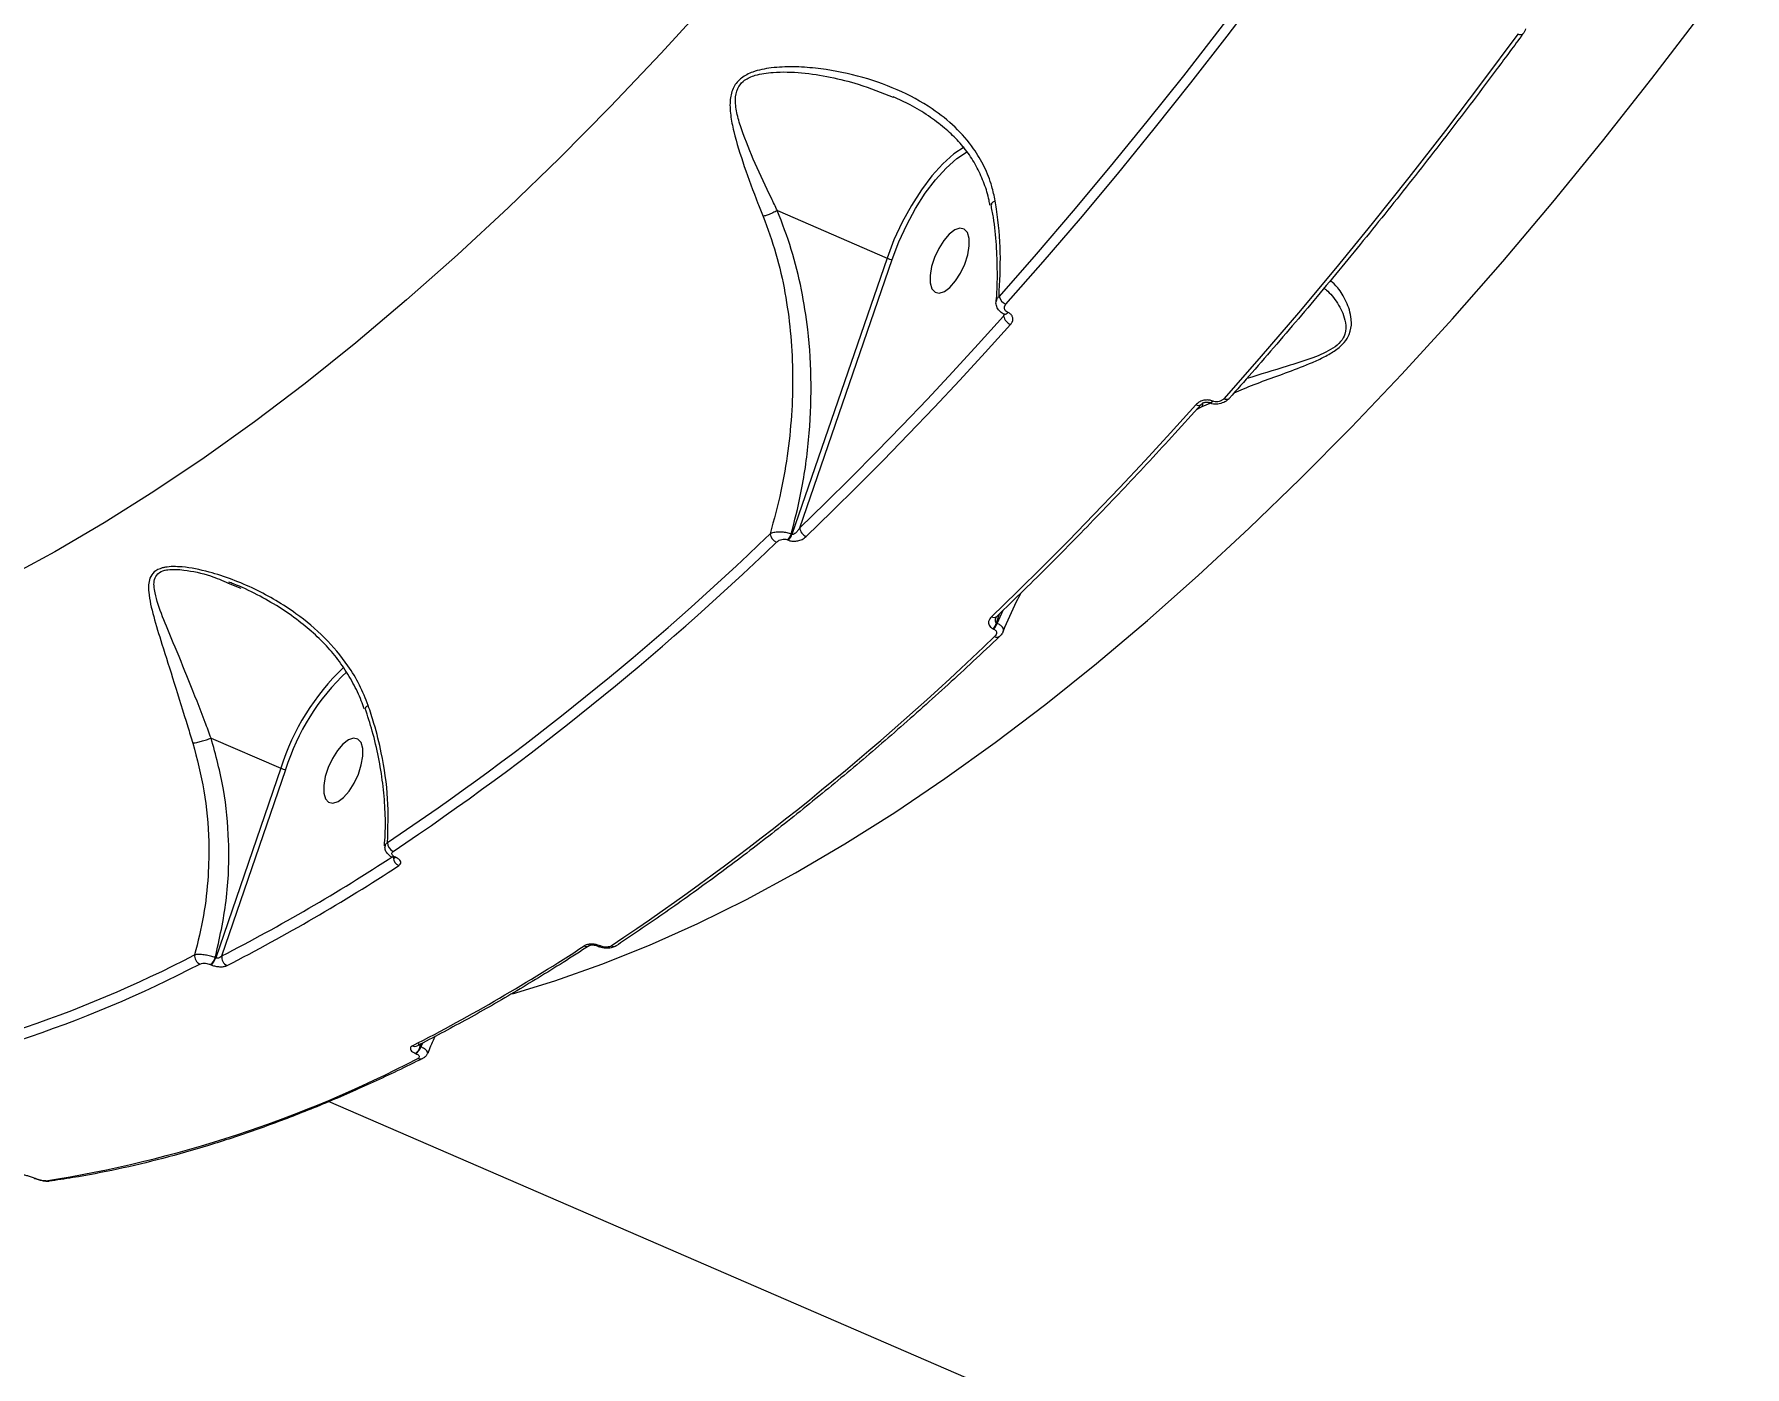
# Model space of a CAD drawing. Header units: millimetres. Extents: x -6901 to 7060, y -7557 to 6158.
# Drawn here: x 3056 to 3276.9, y -3760.3 to -3588.3 of the extents above; entities that cross this region are included whole.
import ezdxf

# ---------------------------------------------------------------- set-up
doc = ezdxf.new("R2010")
doc.units = ezdxf.units.MM
for name, color, linetype in [('DIKOM_ОБЪЕКТ', 7, 'Continuous'), ('DIKOM_РАЗМЕР_ЗОНА', 7, 'Continuous'), ('DIKOM_РАЗМЕР_ОБЪЕКТА', 7, 'Continuous')]:
    doc.layers.add(name, color=color, linetype=linetype)
doc.styles.add('style1', font='arial.ttf', dxfattribs={"width": 0.8})
doc.dimstyles.new('1-50', dxfattribs={"dimtxt": 300, "dimasz": 200, "dimexe": 100, "dimexo": 0, "dimgap": 100, "dimtad": 1, "dimtxsty": 'style1', "dimcen": 200, "dimclrd": 7, "dimclre": 7, "dimclrt": 7, "dimadec": 1, "dimazin": 2, "dimtfac": 1, "dimtmove": 0, "dimatfit": 2, "dimfxl": 0, "dimlwd": 25, "dimlwe": 18, "dimarcsym": 0})

# ---------------------------------------------------------------- blocks, each defined once
blk = doc.blocks.new('*D1')
at = {"layer": 'Defpoints', "color": 0, "transparency": 16777216}
for p in [(-4076.66, -462.32), (4983.51, -3127.59), (4983.51, -6854.07)]:
    blk.add_point(p, dxfattribs=at)
at = {"layer": 'DIKOM_РАЗМЕР_ОБЪЕКТА', "color": 7, "lineweight": 18, "transparency": 16777216}
for p, q in [((-4076.66, -462.32), (-4076.66, -6954.07)), ((4983.51, -3127.59), (4983.51, -6954.07))]:
    blk.add_line(p, q, dxfattribs=at)
at = {"layer": 'DIKOM_РАЗМЕР_ОБЪЕКТА', "color": 7, "lineweight": 25, "transparency": 16777216}
blk.add_line((-3876.66, -6854.07), (4783.51, -6854.07), dxfattribs=at)
at = {"layer": 'DIKOM_РАЗМЕР_ОБЪЕКТА', "color": 7, "transparency": 16777216}
for points in [[(-3876.66, -6820.74), (-3876.66, -6887.4), (-4076.66, -6854.07)], [(4783.51, -6820.74), (4783.51, -6887.4), (4983.51, -6854.07)]]:
    blk.add_solid(points, dxfattribs=at)
at = {"layer": 'DIKOM_РАЗМЕР_ОБЪЕКТА', "color": 7, "transparency": 16777216, "insert": (453.43, -6600.9), "char_height": 300, "attachment_point": 5, "style": 'style1'}
blk.add_mtext('9050', dxfattribs=at)
blk = doc.blocks.new('*D2')
at = {"layer": 'Defpoints', "color": 0, "transparency": 16777216}
for p in [(-1102.73, 4151.17), (-5819.23, -4492.42), (4721.24, -4492.42)]:
    blk.add_point(p, dxfattribs=at)
at = {"layer": 'DIKOM_РАЗМЕР_ОБЪЕКТА', "color": 7, "lineweight": 18, "transparency": 16777216}
for p, q in [((-1102.73, 4151.17), (-5919.23, 4151.17)), ((4721.24, -4492.42), (-5919.23, -4492.42))]:
    blk.add_line(p, q, dxfattribs=at)
at = {"layer": 'DIKOM_РАЗМЕР_ОБЪЕКТА', "color": 7, "lineweight": 25, "transparency": 16777216}
blk.add_line((-5819.23, 3951.17), (-5819.23, -4292.42), dxfattribs=at)
at = {"layer": 'DIKOM_РАЗМЕР_ОБЪЕКТА', "color": 7, "transparency": 16777216}
for points in [[(-5852.56, 3951.17), (-5785.89, 3951.17), (-5819.23, 4151.17)], [(-5852.56, -4292.42), (-5785.89, -4292.42), (-5819.23, -4492.42)]]:
    blk.add_solid(points, dxfattribs=at)
at = {"layer": 'DIKOM_РАЗМЕР_ОБЪЕКТА', "color": 7, "transparency": 16777216, "insert": (-6072.4, -170.63), "char_height": 300, "attachment_point": 5, "rotation": 90, "style": 'style1'}
blk.add_mtext('8650', dxfattribs=at)
blk = doc.blocks.new('*D3')
at = {"layer": 'Defpoints', "color": 0, "transparency": 16777216}
for p in [(-1553.27, 6158.28), (-6450.85, -6312.94), (5659.92, -6312.94)]:
    blk.add_point(p, dxfattribs=at)
at = {"layer": 'DIKOM_РАЗМЕР_ЗОНА', "color": 7, "lineweight": 18, "transparency": 16777216}
for p, q in [((-1553.27, 6158.28), (-6550.85, 6158.28)), ((5659.92, -6312.94), (-6550.85, -6312.94))]:
    blk.add_line(p, q, dxfattribs=at)
at = {"layer": 'DIKOM_РАЗМЕР_ЗОНА', "color": 7, "lineweight": 25, "transparency": 16777216}
blk.add_line((-6450.85, 5958.28), (-6450.85, -6112.94), dxfattribs=at)
at = {"layer": 'DIKOM_РАЗМЕР_ЗОНА', "color": 7, "transparency": 16777216}
for points in [[(-6484.18, 5958.28), (-6417.52, 5958.28), (-6450.85, 6158.28)], [(-6484.18, -6112.94), (-6417.52, -6112.94), (-6450.85, -6312.94)]]:
    blk.add_solid(points, dxfattribs=at)
at = {"layer": 'DIKOM_РАЗМЕР_ЗОНА', "color": 7, "transparency": 16777216, "insert": (-6704.02, -77.33), "char_height": 300, "attachment_point": 5, "rotation": 90, "style": 'style1'}
blk.add_mtext('12500', dxfattribs=at)
blk = doc.blocks.new('*D4')
at = {"layer": 'Defpoints', "color": 0, "transparency": 16777216}
for p in [(-5588.2, -1083.32), (7059.54, -2218.88), (7059.54, -7457.08)]:
    blk.add_point(p, dxfattribs=at)
at = {"layer": 'DIKOM_РАЗМЕР_ЗОНА', "color": 7, "lineweight": 18, "transparency": 16777216}
for p, q in [((-5588.2, -1083.32), (-5588.2, -7557.08)), ((7059.54, -2218.88), (7059.54, -7557.08))]:
    blk.add_line(p, q, dxfattribs=at)
at = {"layer": 'DIKOM_РАЗМЕР_ЗОНА', "color": 7, "lineweight": 25, "transparency": 16777216}
blk.add_line((-5388.2, -7457.08), (6859.54, -7457.08), dxfattribs=at)
at = {"layer": 'DIKOM_РАЗМЕР_ЗОНА', "color": 7, "transparency": 16777216}
for points in [[(-5388.2, -7423.74), (-5388.2, -7490.41), (-5588.2, -7457.08)], [(6859.54, -7423.74), (6859.54, -7490.41), (7059.54, -7457.08)]]:
    blk.add_solid(points, dxfattribs=at)
at = {"layer": 'DIKOM_РАЗМЕР_ЗОНА', "color": 7, "transparency": 16777216, "insert": (735.67, -7203.9), "char_height": 300, "attachment_point": 5, "style": 'style1'}
blk.add_mtext('12650', dxfattribs=at)

msp = doc.modelspace()

# ---------------------------------------------------------------- linework, layer by layer
at = {"layer": 'DIKOM_ОБЪЕКТ', "color": 7, "linetype": 'Continuous', "lineweight": 15}
for p, q in [((3151.955, -3611.054), (3166.117, -3617.188)), ((3166.117, -3617.188), (3153.841, -3652.856)), ((3154.837, -3652.02), (3166.763, -3617.371)), ((3181.213, -3624.394), (3181.17, -3624.691)), ((3181.259, -3624.425), (3181.232, -3624.413)), ((3181.736, -3624.2), (3181.709, -3624.188)), ((3208.173, -3635.649), (3208.146, -3635.638)), ((3206.097, -3636.718), (3206.807, -3636.342)), ((3206.807, -3636.342), (3207.838, -3635.9)), ((3207.696, -3635.874), (3207.668, -3635.863)), ((3153.841, -3652.856), (3153.755, -3652.819)), ((3153.303, -3653.57), (3153.389, -3653.607)), ((3081.055, -3659.141), (3082.691, -3659.79)), ((3180.25, -3664.293), (3180.66, -3663.103)), ((3180.336, -3664.33), (3180.25, -3664.293)), ((3181.087, -3662.688), (3180.336, -3664.33)), ((3179.798, -3665.045), (3179.884, -3665.082)), ((3078.833, -3679.157), (3087.819, -3683.048)), ((3087.819, -3683.048), (3079.435, -3707.55)), ((3080.232, -3707.29), (3088.464, -3683.231)), ((3102.371, -3694.61), (3102.325, -3694.591)), ((3102.66, -3694.553), (3102.614, -3694.533)), ((3128.826, -3706.068), (3128.781, -3706.048)), ((3129.115, -3706.01), (3129.069, -3705.99)), ((3078.738, -3708.408), (3078.804, -3708.436)), ((3079.435, -3707.55), (3079.369, -3707.522)), ((3105.844, -3718.988), (3105.969, -3718.625)), ((3105.91, -3719.016), (3105.844, -3718.988)), ((3106.166, -3718.52), (3105.91, -3719.016)), ((3105.214, -3719.874), (3105.279, -3719.902)), ((3362.9, -3842.547), (3094.008, -3726.095)), ((3056.064, -3736.035), (3055.999, -3736.006)), ((3056.179, -3736.049), (3056.114, -3736.02))]:
    msp.add_line(p, q, dxfattribs=at)
at = {"layer": 'DIKOM_ОБЪЕКТ', "color": 7, "linetype": 'Continuous', "lineweight": 15, "flags": 128}
for points in [[(3218.411, -3575.183), (3213.768, -3581.436), (3209.096, -3587.585), (3204.397, -3593.626), (3199.675, -3599.557), (3194.93, -3605.375), (3190.164, -3611.079), (3185.38, -3616.665), (3180.58, -3622.131)], [(3181.478, -3623.128), (3186.289, -3617.65), (3191.084, -3612.051), (3195.86, -3606.335), (3200.615, -3600.504), (3205.348, -3594.559), (3210.057, -3588.505), (3214.739, -3582.343), (3219.393, -3576.076)], [(3143.464, -3583.579), (3136.934, -3590.731), (3130.383, -3597.63), (3123.817, -3604.269), (3117.241, -3610.641), (3110.661, -3616.742), (3104.084, -3622.565), (3097.517, -3628.105), (3090.964, -3633.357), (3084.432, -3638.316), (3077.927, -3642.977), (3071.456, -3647.335), (3065.023, -3651.388), (3058.636, -3655.131), (3052.301, -3658.561)], [(3117.76, -3712.187), (3123.238, -3710.511), (3129.311, -3708.364), (3135.459, -3705.892), (3141.675, -3703.099), (3147.953, -3699.986), (3154.289, -3696.556), (3160.676, -3692.813), (3167.109, -3688.761), (3173.58, -3684.402), (3180.085, -3679.741), (3186.617, -3674.782), (3193.169, -3669.53), (3199.737, -3663.99), (3206.314, -3658.167), (3212.894, -3652.067), (3219.47, -3645.694), (3226.036, -3639.055), (3232.587, -3632.156), (3239.117, -3625.004), (3245.618, -3617.606), (3252.086, -3609.967), (3258.514, -3602.095), (3264.896, -3593.998), (3271.226, -3585.683)], [(3247.552, -3588.271), (3242.899, -3594.538), (3238.216, -3600.7), (3233.508, -3606.755), (3228.774, -3612.699), (3224.019, -3618.53), (3219.243, -3624.246), (3214.448, -3629.845), (3209.638, -3635.324)], [(3248.187, -3588.284), (3248.147, -3588.323), (3248.068, -3588.359), (3247.966, -3588.372), (3247.842, -3588.361), (3247.703, -3588.327), (3247.552, -3588.271)], [(3176.06, -3602.85), (3174.757, -3603.739), (3173.333, -3605.003), (3171.92, -3606.555), (3170.55, -3608.359), (3169.256, -3610.374), (3168.068, -3612.551), (3167.013, -3614.84), (3166.117, -3617.188)], [(3166.763, -3617.371), (3167.631, -3615.094), (3168.654, -3612.875), (3169.806, -3610.764), (3171.06, -3608.81), (3172.389, -3607.061), (3173.759, -3605.556), (3175.14, -3604.33), (3176.487, -3603.42)], [(3176.532, -3616.752), (3176.723, -3615.619), (3176.71, -3614.64), (3176.494, -3613.894), (3176.092, -3613.441), (3175.537, -3613.319), (3174.873, -3613.537), (3174.156, -3614.078), (3173.442, -3614.897), (3172.79, -3615.929), (3172.252, -3617.089), (3171.872, -3618.285), (3171.681, -3619.418), (3171.694, -3620.397), (3171.91, -3621.143), (3172.312, -3621.595), (3172.867, -3621.718), (3173.531, -3621.499), (3174.248, -3620.959), (3174.962, -3620.139), (3175.614, -3619.108), (3176.152, -3617.947), (3176.532, -3616.752)], [(3181.17, -3624.691), (3177.894, -3628.313), (3174.612, -3631.878), (3171.325, -3635.384), (3168.033, -3638.832), (3164.738, -3642.22), (3161.44, -3645.547), (3158.139, -3648.815), (3154.837, -3652.02)], [(3155.677, -3653.138), (3158.987, -3649.924), (3162.296, -3646.65), (3165.602, -3643.314), (3168.905, -3639.918), (3172.204, -3636.462), (3175.499, -3632.948), (3178.789, -3629.374), (3182.073, -3625.744)], [(3207.664, -3635.861), (3207.753, -3635.879), (3207.876, -3635.85), (3208.009, -3635.768), (3208.146, -3635.638)], [(3206.007, -3636.109), (3202.723, -3639.74), (3199.433, -3643.313), (3196.138, -3646.828), (3192.839, -3650.283), (3189.536, -3653.679), (3186.23, -3657.015), (3182.921, -3660.29), (3179.611, -3663.503)], [(3180.3, -3663.453), (3180.29, -3663.462), (3180.289, -3663.463)], [(3098.233, -3682.612), (3098.425, -3681.479), (3098.411, -3680.5), (3098.195, -3679.754), (3097.793, -3679.302), (3097.238, -3679.179), (3096.575, -3679.398), (3095.857, -3679.938), (3095.143, -3680.758), (3094.491, -3681.789), (3093.953, -3682.95), (3093.573, -3684.145), (3093.382, -3685.278), (3093.395, -3686.257), (3093.611, -3687.003), (3094.013, -3687.456), (3094.568, -3687.578), (3095.232, -3687.36), (3095.949, -3686.819), (3096.663, -3686), (3097.316, -3684.968), (3097.853, -3683.808), (3098.233, -3682.612)], [(3055.994, -3736.004), (3056.04, -3736.019), (3056.114, -3736.02)]]:
    msp.add_lwpolyline(points, dxfattribs=at)
at = {"layer": 'DIKOM_ОБЪЕКТ', "color": 7, "linetype": 'Continuous', "lineweight": 15}
for centre, radius, start, end in [((3167.037, -3615.18), 2.208, 245.39903, 262.87244), ((3182.09, -3621.675), 1.577, 196.8394, 247.19858), ((3182.652, -3624.333), 1.524, 193.5763, 247.67972), ((3181.304, -3623.949), 0.471, 261.37943, 329.39558), ((3181.334, -3623.964), 0.467, 260.37211, 329.56355), ((3207.767, -3635.408), 0.472, 261.75557, 329.32765), ((3209.952, -3634.84), 0.576, 236.96927, 307.62178), ((3206.321, -3635.633), 0.57, 236.53575, 308.21314), ((2900.312, -3392.623), 361.308, 303.85965, 313.93722), ((3152.41, -3652.566), 1.417, 189.54332, 246.53277), ((3151.903, -3652.216), 1.948, 315.96065, 341.98361), ((3151.987, -3652.252), 1.95, 315.98252, 341.97509), ((3156.223, -3651.853), 1.396, 186.87726, 246.97977), ((2900.596, -3393.118), 362.099, 303.85946, 313.93723), ((3179.919, -3662.957), 0.627, 240.5408, 306.09883), ((3178.398, -3663.691), 1.948, 315.96065, 341.98361), ((3178.484, -3663.728), 1.948, 315.96065, 341.98361), ((2928.774, -3405.337), 362.068, 303.85904, 313.93765), ((3180.315, -3665.537), 0.609, 239.38048, 307.29462), ((3117.652, -3692.606), 31.327, 133.90372, 162.23511), ((3116.244, -3691.787), 29.068, 133.19118, 162.88283), ((3088.742, -3681.028), 2.221, 245.4494, 262.8165), ((3102.865, -3692.675), 1.246, 179.03269, 245.2185), ((2968.736, -3490.312), 243.948, 297.19667, 303.2102), ((3102.417, -3694.296), 0.309, 252.84089, 309.76078), ((3103.591, -3694.5), 1.25, 184.55024, 245.10183), ((3102.463, -3694.316), 0.308, 252.28992, 309.69705), ((2969.122, -3491.026), 244.55, 297.19695, 303.20998), ((2993.097, -3501.462), 244.469, 297.19595, 303.21098), ((3127.305, -3705.385), 0.687, 243.4794, 300.59953), ((3128.873, -3705.754), 0.308, 251.91758, 309.78413), ((3128.916, -3705.769), 0.313, 254.26063, 309.46815), ((3130.808, -3705.387), 0.687, 243.50875, 300.76646), ((3004.771, -3569.172), 155.605, 278.872, 297.53512), ((3005.281, -3570.055), 155.947, 278.87181, 297.53522), ((3077.883, -3707.269), 1.183, 174.31764, 244.55319), ((3077.819, -3707.086), 1.61, 304.80112, 344.27832), ((3077.887, -3707.115), 1.608, 304.7759, 344.30354), ((3081.398, -3707.472), 1.181, 171.12817, 244.70655), ((3105.135, -3718.256), 0.718, 244.64865, 295.66063), ((3104.295, -3718.552), 1.61, 304.80112, 344.27832), ((3104.362, -3718.581), 1.608, 304.7759, 344.30354), ((3033.442, -3582.254), 155.942, 278.87152, 297.53551), ((3105.841, -3719.887), 0.714, 244.51358, 295.70773), ((3056.146, -3735.846), 0.205, 246.63559, 279.43569), ((3057.805, -3735.62), 0.777, 246.17397, 277.72597)]:
    msp.add_arc(centre, radius, start, end, dxfattribs=at)
for points, knots in [([(3248.187, -3588.284), (3247.098, -3589.76), (3243.941, -3594.04), (3238.673, -3600.984), (3232.374, -3609.046), (3226.031, -3616.909), (3219.65, -3624.565), (3214.402, -3630.667), (3211.28, -3634.194), (3210.304, -3635.297)], [0, 0, 0, 0, 0.0879766, 0.2551512, 0.422337, 0.589526, 0.7567226, 0.9239221, 1, 1, 1, 1]), ([(3248.58, -3587.578), (3248.488, -3587.805), (3248.386, -3588.057), (3248.197, -3588.259), (3248.178, -3588.279)], [0, 0, 0, 0, 0.8999773, 1, 1, 1, 1]), ([(3180.081, -3609.783), (3179.95, -3609.154), (3179.634, -3607.635), (3178.73, -3605.356), (3177.195, -3602.75), (3174.958, -3600.188), (3171.665, -3597.57), (3167.438, -3595.297), (3162.334, -3593.55), (3157.772, -3592.694), (3154.009, -3592.431), (3151.272, -3592.544), (3148.963, -3593.003), (3147.246, -3593.858), (3146.186, -3595.108), (3145.777, -3596.785), (3145.879, -3598.72), (3146.453, -3601.577), (3147.65, -3605.347), (3149.025, -3609.049), (3149.897, -3611.232), (3150.121, -3611.792)], [0, 0, 0, 0, 0.0311497, 0.0753856, 0.1207387, 0.1821173, 0.245389, 0.3302615, 0.4176111, 0.50658, 0.5523814, 0.5981005, 0.6383989, 0.6670927, 0.696207, 0.7286747, 0.7668149, 0.8059883, 0.8877657, 0.9712462, 1, 1, 1, 1]), ([(3151.955, -3611.054), (3151.696, -3610.519), (3150.698, -3608.457), (3149.037, -3604.948), (3147.583, -3601.377), (3146.729, -3598.66), (3146.459, -3596.857), (3146.685, -3595.355), (3147.29, -3594.562), (3148.043, -3593.973), (3149.289, -3593.426), (3151.825, -3593.093), (3155.107, -3593.173), (3158.803, -3593.767), (3162.803, -3594.765), (3165.432, -3595.821), (3166.918, -3596.418)], [0, 0, 0, 0, 0.0446945, 0.1722773, 0.2997594, 0.3578445, 0.4156312, 0.4620757, 0.4960815, 0.502794, 0.5435088, 0.6028198, 0.6947912, 0.7873788, 0.8798347, 1, 1, 1, 1]), ([(3179.397, -3610.335), (3179.365, -3610.128), (3179.217, -3609.178), (3178.691, -3607.561), (3177.808, -3605.515), (3176.639, -3603.608), (3175.217, -3601.9), (3173.483, -3600.289), (3171.461, -3598.769), (3169.242, -3597.417), (3167.662, -3596.705), (3166.926, -3596.372)], [0, 0, 0, 0, 0.0312293, 0.1431787, 0.2584664, 0.3754319, 0.4915715, 0.6067262, 0.7401348, 0.8788593, 1, 1, 1, 1]), ([(3151.952, -3611.054), (3151.762, -3611.152), (3151.382, -3611.347), (3150.798, -3611.581), (3150.379, -3611.721), (3150.181, -3611.775), (3150.121, -3611.792)], [0, 0, 0, 0, 0.3253207, 0.6505574, 0.892584, 1, 1, 1, 1]), ([(3151.952, -3611.054), (3151.952, -3611.054), (3151.953, -3611.054), (3151.954, -3611.054), (3151.955, -3611.054), (3151.955, -3611.054)], [0, 0, 0, 0, 0.2711522, 0.6801663, 1, 1, 1, 1]), ([(3153.755, -3652.819), (3154.183, -3651.123), (3155.189, -3647.135), (3156.101, -3640.666), (3156.431, -3633.518), (3156.047, -3627.013), (3155.122, -3621.185), (3153.863, -3616.018), (3152.589, -3612.709), (3151.952, -3611.054)], [0, 0, 0, 0, 0.1234094, 0.2903376, 0.4577827, 0.6246117, 0.7465481, 0.8732938, 1, 1, 1, 1]), ([(3180.194, -3622.773), (3180.208, -3622.657), (3180.354, -3621.431), (3180.393, -3618.995), (3180.272, -3615.488), (3179.984, -3612.573), (3179.654, -3610.835), (3179.551, -3610.293)], [0, 0, 0, 0, 0.0291567, 0.3103204, 0.5916782, 0.8726746, 1, 1, 1, 1]), ([(3180.081, -3609.783), (3180.062, -3609.792), (3179.908, -3609.871), (3179.685, -3610.029), (3179.546, -3610.201), (3179.593, -3610.278), (3179.603, -3610.295)], [0, 0, 0, 0, 0.0559851, 0.451748, 0.8776821, 1, 1, 1, 1]), ([(3180.58, -3622.131), (3180.681, -3620.25), (3180.879, -3616.559), (3180.489, -3612.373), (3180.137, -3610.138), (3180.081, -3609.783)], [0, 0, 0, 0, 0.4665316, 0.915022, 1, 1, 1, 1]), ([(3150.121, -3611.792), (3150.701, -3613.384), (3151.869, -3616.589), (3152.991, -3621.586), (3153.701, -3626.648), (3153.985, -3631.725), (3153.88, -3636.894), (3153.371, -3642.092), (3152.471, -3647.443), (3151.512, -3650.966), (3151.012, -3652.801)], [0, 0, 0, 0, 0.1236848, 0.2488973, 0.3689545, 0.4907456, 0.61255, 0.7380579, 0.8635713, 1, 1, 1, 1]), ([(3210.945, -3634.57), (3211.338, -3634.399), (3213.541, -3633.443), (3217.017, -3632.247), (3220.56, -3630.889), (3222.618, -3629.947), (3224.064, -3629.109), (3225.216, -3628.101), (3225.984, -3626.82), (3226.108, -3625.803), (3226.016, -3624.341), (3225.455, -3622.737), (3224.455, -3621.017), (3223.673, -3620.373), (3223.339, -3620.098)], [0, 0, 0, 0, 0.0404793, 0.2272915, 0.3263756, 0.3765819, 0.4283736, 0.4782919, 0.5281721, 0.6059309, 0.6267022, 0.7605229, 0.8978336, 1, 1, 1, 1]), ([(3180.58, -3622.131), (3180.475, -3622.234), (3180.272, -3622.433), (3180.238, -3622.665), (3180.222, -3622.777)], [0, 0, 0, 0, 0.513726, 1, 1, 1, 1]), ([(3222.531, -3621.068), (3222.638, -3621.145), (3223.27, -3621.6), (3224.324, -3622.964), (3225.099, -3624.478), (3225.391, -3625.868), (3225.406, -3626.797), (3224.778, -3627.977), (3223.74, -3628.844), (3222.466, -3629.516), (3221.475, -3629.914), (3219.916, -3630.487), (3216.998, -3631.381), (3214.284, -3632.212), (3212.561, -3632.739)], [0, 0, 0, 0, 0.0324939, 0.1924522, 0.3518073, 0.3756255, 0.4627569, 0.5166677, 0.5703655, 0.6218438, 0.6736496, 0.6846526, 0.7998367, 1, 1, 1, 1]), ([(3181.238, -3624.403), (3181.197, -3624.389), (3180.949, -3624.304), (3180.582, -3623.993), (3180.264, -3623.459), (3180.153, -3623.013), (3180.209, -3622.792), (3180.213, -3622.776)], [0, 0, 0, 0, 0.0613489, 0.3717663, 0.6658619, 0.9755506, 1, 1, 1, 1]), ([(3181.269, -3624.407), (3181.264, -3624.436), (3181.248, -3624.534), (3181.202, -3624.627), (3181.17, -3624.691)], [0, 0, 0, 0, 0.2990973, 1, 1, 1, 1]), ([(3181.32, -3624.46), (3181.32, -3624.461), (3181.325, -3624.47), (3181.313, -3624.448), (3181.268, -3624.43), (3181.255, -3624.425)], [0, 0, 0, 0, 0.0245323, 0.7131806, 1, 1, 1, 1]), ([(3181.709, -3624.188), (3181.625, -3624.142), (3181.458, -3624.051), (3181.312, -3623.839), (3181.262, -3623.596), (3181.315, -3623.346), (3181.426, -3623.198), (3181.478, -3623.128)], [0, 0, 0, 0, 0.1951618, 0.3901142, 0.5932657, 0.8111143, 1, 1, 1, 1]), ([(3182.073, -3625.744), (3182.149, -3625.643), (3182.312, -3625.429), (3182.391, -3625.067), (3182.32, -3624.713), (3182.106, -3624.402), (3181.859, -3624.268), (3181.736, -3624.2)], [0, 0, 0, 0, 0.1890385, 0.4045201, 0.6068324, 0.803377, 1, 1, 1, 1]), ([(3208.146, -3635.638), (3208.081, -3635.613), (3207.871, -3635.533), (3207.442, -3635.481), (3206.894, -3635.558), (3206.373, -3635.77), (3206.129, -3635.996), (3206.007, -3636.109)], [0, 0, 0, 0, 0.0931383, 0.3038939, 0.5302445, 0.7652052, 1, 1, 1, 1]), ([(3210.29, -3635.288), (3210.254, -3635.335), (3210.079, -3635.563), (3209.582, -3635.859), (3208.851, -3636.066), (3208.171, -3636.062), (3207.83, -3635.905), (3207.71, -3635.849)], [0, 0, 0, 0, 0.0646811, 0.3164316, 0.5984325, 0.8583904, 1, 1, 1, 1]), ([(3209.638, -3635.324), (3209.554, -3635.401), (3209.388, -3635.555), (3209.032, -3635.701), (3208.656, -3635.756), (3208.36, -3635.721), (3208.216, -3635.666), (3208.173, -3635.649)], [0, 0, 0, 0, 0.2336833, 0.4673053, 0.6955633, 0.9087369, 1, 1, 1, 1]), ([(3206.673, -3636.082), (3205.542, -3637.337), (3202.26, -3640.977), (3196.81, -3646.834), (3190.322, -3653.57), (3184.812, -3659.089), (3181.465, -3662.325), (3180.289, -3663.463)], [0, 0, 0, 0, 0.1293217, 0.3750942, 0.6208837, 0.8666797, 1, 1, 1, 1]), ([(3207.664, -3635.863), (3207.649, -3635.856), (3207.61, -3635.838), (3207.489, -3635.813), (3207.327, -3635.808), (3207.141, -3635.832), (3206.946, -3635.893), (3206.779, -3635.982), (3206.692, -3636.059), (3206.675, -3636.08), (3206.674, -3636.081)], [0, 0, 0, 0, 0.0766798, 0.1979613, 0.3158051, 0.4557018, 0.6139738, 0.7950027, 0.9894049, 1, 1, 1, 1]), ([(3206.807, -3636.342), (3206.823, -3636.306), (3206.874, -3636.193), (3206.89, -3636.034), (3206.901, -3635.925)], [0, 0, 0, 0, 0.3168552, 1, 1, 1, 1]), ([(3153.755, -3652.819), (3153.675, -3652.79), (3153.412, -3652.695), (3152.908, -3652.587), (3152.252, -3652.538), (3151.611, -3652.588), (3151.211, -3652.702), (3151.04, -3652.787), (3151.012, -3652.801)], [0, 0, 0, 0, 0.0891717, 0.2936787, 0.4896138, 0.7163736, 0.9545816, 1, 1, 1, 1]), ([(3153.389, -3653.607), (3153.448, -3653.63), (3153.656, -3653.71), (3154.075, -3653.762), (3154.629, -3653.701), (3155.213, -3653.505), (3155.513, -3653.267), (3155.677, -3653.138)], [0, 0, 0, 0, 0.0796141, 0.2757113, 0.4707775, 0.7105354, 1, 1, 1, 1]), ([(3154.837, -3652.02), (3154.751, -3652.155), (3154.601, -3652.393), (3154.345, -3652.663), (3154.143, -3652.809), (3154.001, -3652.864), (3153.911, -3652.877), (3153.861, -3652.862), (3153.841, -3652.856)], [0, 0, 0, 0, 0.3508995, 0.6182471, 0.8029616, 0.8793036, 0.9492158, 1, 1, 1, 1]), ([(3151.846, -3653.865), (3151.955, -3653.779), (3152.149, -3653.627), (3152.523, -3653.505), (3152.868, -3653.47), (3153.132, -3653.504), (3153.264, -3653.555), (3153.303, -3653.57)], [0, 0, 0, 0, 0.3025952, 0.5347235, 0.7254421, 0.9171263, 1, 1, 1, 1]), ([(3099.123, -3674.951), (3098.768, -3674.061), (3098.053, -3672.263), (3096.223, -3669.273), (3093.542, -3666.087), (3089.515, -3662.711), (3085.418, -3660.301), (3081.585, -3658.647), (3078.423, -3657.617), (3075.447, -3657.004), (3073.423, -3656.995), (3072.232, -3657.253), (3071.415, -3657.654), (3070.746, -3658.708), (3070.707, -3660.622), (3071.381, -3663.449), (3072.563, -3667.321), (3074.07, -3672.028), (3075.434, -3676.425), (3076.255, -3679.102), (3076.471, -3679.807)], [0, 0, 0, 0, 0.0440629, 0.0889568, 0.1624869, 0.2382057, 0.3352456, 0.3852653, 0.4352594, 0.4935519, 0.5321352, 0.5402086, 0.5665612, 0.5927389, 0.638271, 0.7076011, 0.7787222, 0.8710018, 0.9660329, 1, 1, 1, 1]), ([(3078.831, -3679.156), (3078.831, -3679.156), (3078.578, -3678.481), (3077.62, -3675.926), (3075.955, -3671.708), (3074.116, -3667.195), (3072.515, -3663.449), (3071.584, -3660.742), (3071.359, -3658.888), (3071.867, -3657.891), (3072.515, -3657.581), (3073.009, -3657.462), (3073.745, -3657.331), (3075.723, -3657.443), (3078.425, -3658.02), (3080.294, -3658.817), (3081.055, -3659.141)], [0, 0, 0, 0, 0.0000271, 0.0574298, 0.2162206, 0.3752504, 0.4931157, 0.6105605, 0.6837545, 0.7242322, 0.7639189, 0.7644488, 0.7769304, 0.8381576, 0.9341923, 1, 1, 1, 1]), ([(3098.581, -3675.382), (3098.468, -3675.036), (3098.091, -3673.88), (3097.17, -3672.011), (3095.826, -3669.79), (3094.2, -3667.707), (3092.293, -3665.785), (3090.101, -3663.945), (3087.595, -3662.198), (3084.768, -3660.619), (3082.568, -3659.545), (3081.313, -3659.101), (3081.112, -3659.03)], [0, 0, 0, 0, 0.0432322, 0.1444949, 0.2497125, 0.357032, 0.4653096, 0.5785559, 0.7050038, 0.8363735, 0.9738702, 1, 1, 1, 1]), ([(3183.413, -3660.429), (3183.208, -3660.808), (3182.348, -3662.399), (3181.642, -3664.086), (3181.104, -3665.373)], [0, 0, 0, 0, 0.2377181, 1, 1, 1, 1]), ([(3179.611, -3663.503), (3179.591, -3663.522), (3179.452, -3663.66), (3179.275, -3663.925), (3179.2, -3664.287), (3179.275, -3664.598), (3179.465, -3664.864), (3179.687, -3664.985), (3179.798, -3665.045)], [0, 0, 0, 0, 0.039238, 0.2872388, 0.4952068, 0.6709817, 0.8352954, 1, 1, 1, 1]), ([(3180.25, -3664.293), (3180.231, -3664.282), (3180.191, -3664.259), (3180.137, -3664.174), (3180.11, -3664.024), (3180.131, -3663.806), (3180.182, -3663.65), (3180.209, -3663.566)], [0, 0, 0, 0, 0.0895964, 0.1779097, 0.3948775, 0.6766922, 1, 1, 1, 1]), ([(3180.305, -3663.459), (3180.276, -3663.486), (3180.204, -3663.551), (3180.209, -3663.554), (3180.212, -3663.556)], [0, 0, 0, 0, 0.4172706, 1, 1, 1, 1]), ([(3181.123, -3665.381), (3181.143, -3665.292), (3181.183, -3665.12), (3181.036, -3664.838), (3180.766, -3664.564), (3180.48, -3664.409), (3180.336, -3664.33)], [0, 0, 0, 0, 0.2611115, 0.5065393, 0.7506647, 1, 1, 1, 1]), ([(3180.683, -3666.021), (3179.541, -3667.1), (3176.229, -3670.231), (3170.744, -3675.227), (3164.233, -3680.925), (3157.73, -3686.366), (3151.24, -3691.552), (3144.768, -3696.478), (3138.431, -3701.057), (3133.9, -3704.163), (3131.519, -3705.74), (3131.159, -3705.978)], [0, 0, 0, 0, 0.0688398, 0.1996796, 0.3305269, 0.4613813, 0.5922433, 0.7231109, 0.8539853, 0.9779779, 1, 1, 1, 1]), ([(3179.884, -3665.082), (3179.956, -3665.121), (3180.101, -3665.198), (3180.224, -3665.37), (3180.269, -3665.567), (3180.219, -3665.794), (3180.107, -3665.96), (3180.018, -3666.048), (3180.005, -3666.061)], [0, 0, 0, 0, 0.1673187, 0.334486, 0.5091296, 0.7131207, 0.9576877, 1, 1, 1, 1]), ([(3181.119, -3665.385), (3181.05, -3665.538), (3180.941, -3665.777), (3180.738, -3665.945), (3180.665, -3666.005)], [0, 0, 0, 0, 0.6373337, 1, 1, 1, 1]), ([(3101.208, -3693.095), (3101.25, -3692.593), (3101.379, -3691.038), (3101.319, -3688.328), (3101.043, -3685.002), (3100.489, -3681.636), (3099.738, -3678.398), (3099.048, -3676.307), (3098.726, -3675.33)], [0, 0, 0, 0, 0.0889516, 0.2752892, 0.4622877, 0.6494311, 0.8361226, 1, 1, 1, 1]), ([(3099.123, -3674.951), (3099.101, -3674.965), (3099.014, -3675.018), (3098.85, -3675.138), (3098.726, -3675.259), (3098.767, -3675.302), (3098.777, -3675.313)], [0, 0, 0, 0, 0.0875624, 0.3429657, 0.8318708, 1, 1, 1, 1]), ([(3101.618, -3692.654), (3101.677, -3690.783), (3101.796, -3686.994), (3101.033, -3681.786), (3100.049, -3677.752), (3099.379, -3675.726), (3099.123, -3674.951)], [0, 0, 0, 0, 0.3247106, 0.6574759, 0.8690063, 1, 1, 1, 1]), ([(3076.471, -3679.807), (3076.523, -3679.801), (3076.673, -3679.783), (3077.031, -3679.718), (3077.577, -3679.585), (3078.237, -3679.385), (3078.633, -3679.233), (3078.831, -3679.156)], [0, 0, 0, 0, 0.0873301, 0.253622, 0.5024189, 0.7512026, 1, 1, 1, 1]), ([(3076.471, -3679.807), (3077.011, -3681.854), (3078.105, -3685.998), (3078.6, -3691.809), (3078.497, -3697.196), (3077.951, -3702.121), (3077.123, -3705.467), (3076.706, -3707.152)], [0, 0, 0, 0, 0.2308685, 0.4671701, 0.6265703, 0.8119892, 1, 1, 1, 1]), ([(3078.833, -3679.157), (3078.833, -3679.156), (3078.832, -3679.156), (3078.831, -3679.156), (3078.831, -3679.156), (3078.831, -3679.156)], [0, 0, 0, 0, 0.4992047, 0.8484204, 1, 1, 1, 1]), ([(3079.369, -3707.522), (3079.913, -3705.085), (3081.018, -3700.142), (3081.248, -3692.781), (3080.607, -3685.683), (3079.429, -3681.349), (3078.833, -3679.157)], [0, 0, 0, 0, 0.2606925, 0.5287036, 0.7616317, 1, 1, 1, 1]), ([(3102.327, -3694.591), (3102.326, -3694.591), (3102.088, -3694.523), (3101.75, -3694.264), (3101.403, -3693.82), (3101.26, -3693.418), (3101.296, -3693.19), (3101.306, -3693.124)], [0, 0, 0, 0, 0.0008644, 0.3711047, 0.6435897, 0.8980411, 1, 1, 1, 1]), ([(3101.618, -3692.654), (3101.504, -3692.74), (3101.324, -3692.874), (3101.316, -3693.043), (3101.313, -3693.105)], [0, 0, 0, 0, 0.6320174, 1, 1, 1, 1]), ([(3102.614, -3694.533), (3102.555, -3694.505), (3102.408, -3694.433), (3102.242, -3694.288), (3102.158, -3694.114), (3102.182, -3693.943), (3102.289, -3693.852), (3102.342, -3693.807)], [0, 0, 0, 0, 0.1422499, 0.3570543, 0.571532, 0.7857056, 1, 1, 1, 1]), ([(3102.528, -3694.698), (3102.528, -3694.698), (3102.527, -3694.698), (3102.478, -3694.66), (3102.403, -3694.627), (3102.368, -3694.61)], [0, 0, 0, 0, 0.2668363, 0.6454608, 1, 1, 1, 1]), ([(3103.064, -3695.634), (3103.144, -3695.567), (3103.304, -3695.433), (3103.341, -3695.177), (3103.215, -3694.917), (3102.967, -3694.701), (3102.747, -3694.595), (3102.66, -3694.553)], [0, 0, 0, 0, 0.2150133, 0.4299508, 0.6447151, 0.8592219, 1, 1, 1, 1]), ([(3127.655, -3705.976), (3126.534, -3706.699), (3123.283, -3708.797), (3117.929, -3712.057), (3111.641, -3715.665), (3107.5, -3717.83), (3105.446, -3718.903)], [0, 0, 0, 0, 0.1498891, 0.4348059, 0.7197355, 1, 1, 1, 1]), ([(3129.069, -3705.99), (3128.974, -3705.954), (3128.734, -3705.861), (3128.286, -3705.775), (3127.783, -3705.763), (3127.32, -3705.834), (3127.106, -3705.944), (3126.998, -3705.999)], [0, 0, 0, 0, 0.1407606, 0.3552753, 0.5700165, 0.7849662, 1, 1, 1, 1]), ([(3128.776, -3706.049), (3128.746, -3706.035), (3128.663, -3705.999), (3128.468, -3705.947), (3128.216, -3705.911), (3127.97, -3705.908), (3127.78, -3705.935), (3127.682, -3705.961), (3127.642, -3705.985), (3127.652, -3705.977), (3127.653, -3705.977)], [0, 0, 0, 0, 0.089086, 0.2408724, 0.4112212, 0.5903925, 0.7416341, 0.8711757, 0.9896302, 1, 1, 1, 1]), ([(3131.148, -3705.961), (3131.097, -3706.001), (3130.907, -3706.15), (3130.44, -3706.276), (3129.767, -3706.316), (3129.173, -3706.23), (3128.899, -3706.084), (3128.839, -3706.052)], [0, 0, 0, 0, 0.0843149, 0.3131499, 0.6066251, 0.9133478, 1, 1, 1, 1]), ([(3130.501, -3706.002), (3130.43, -3706.04), (3130.286, -3706.114), (3129.977, -3706.162), (3129.641, -3706.154), (3129.341, -3706.097), (3129.179, -3706.035), (3129.115, -3706.01)], [0, 0, 0, 0, 0.21429, 0.428433, 0.6429593, 0.8577642, 1, 1, 1, 1]), ([(3079.369, -3707.522), (3079.268, -3707.485), (3078.977, -3707.379), (3078.42, -3707.232), (3077.75, -3707.12), (3077.127, -3707.083), (3076.846, -3707.129), (3076.706, -3707.152)], [0, 0, 0, 0, 0.1131701, 0.3259313, 0.5479808, 0.7754432, 1, 1, 1, 1]), ([(3077.375, -3708.337), (3077.449, -3708.308), (3077.598, -3708.251), (3077.92, -3708.23), (3078.262, -3708.262), (3078.544, -3708.33), (3078.688, -3708.388), (3078.738, -3708.408)], [0, 0, 0, 0, 0.228856, 0.4578552, 0.6785263, 0.8883585, 1, 1, 1, 1]), ([(3078.804, -3708.436), (3078.878, -3708.466), (3079.098, -3708.554), (3079.531, -3708.658), (3080.058, -3708.707), (3080.551, -3708.673), (3080.78, -3708.584), (3080.894, -3708.539)], [0, 0, 0, 0, 0.1083026, 0.3204118, 0.543058, 0.7715506, 1, 1, 1, 1]), ([(3080.232, -3707.29), (3080.182, -3707.339), (3080.086, -3707.435), (3079.896, -3707.537), (3079.711, -3707.586), (3079.582, -3707.587), (3079.497, -3707.573), (3079.46, -3707.559), (3079.435, -3707.55)], [0, 0, 0, 0, 0.2552597, 0.4989082, 0.71666, 0.8615187, 0.9070423, 1, 1, 1, 1]), ([(3104.828, -3718.905), (3104.76, -3718.947), (3104.61, -3719.042), (3104.536, -3719.237), (3104.613, -3719.461), (3104.837, -3719.686), (3105.088, -3719.811), (3105.214, -3719.874)], [0, 0, 0, 0, 0.1742048, 0.3896075, 0.5958066, 0.7978608, 1, 1, 1, 1]), ([(3105.844, -3718.988), (3105.81, -3718.969), (3105.767, -3718.945), (3105.706, -3718.88), (3105.663, -3718.789), (3105.657, -3718.674), (3105.686, -3718.605), (3105.696, -3718.583)], [0, 0, 0, 0, 0.2158133, 0.2620579, 0.5413375, 0.8526871, 1, 1, 1, 1]), ([(3106.754, -3719.872), (3106.773, -3719.841), (3106.828, -3719.752), (3106.699, -3719.544), (3106.403, -3719.278), (3106.075, -3719.104), (3105.91, -3719.016)], [0, 0, 0, 0, 0.1503162, 0.4328746, 0.7161194, 1, 1, 1, 1]), ([(3107.786, -3717.66), (3107.725, -3717.775), (3107.349, -3718.489), (3107.054, -3719.253), (3106.806, -3719.894)], [0, 0, 0, 0, 0.1605871, 1, 1, 1, 1]), ([(3106.149, -3720.532), (3105.056, -3721.073), (3101.887, -3722.642), (3096.682, -3725.022), (3090.556, -3727.577), (3084.493, -3729.839), (3078.498, -3731.812), (3072.575, -3733.493), (3066.73, -3734.878), (3061.849, -3735.812), (3058.931, -3736.24), (3057.91, -3736.39)], [0, 0, 0, 0, 0.0652702, 0.1893173, 0.313361, 0.4373935, 0.5614084, 0.6854013, 0.8093637, 0.9332878, 1, 1, 1, 1]), ([(3105.279, -3719.902), (3105.362, -3719.943), (3105.528, -3720.026), (3105.675, -3720.174), (3105.724, -3720.319), (3105.675, -3720.444), (3105.577, -3720.505), (3105.534, -3720.532)], [0, 0, 0, 0, 0.2040178, 0.4079795, 0.6134659, 0.8265181, 1, 1, 1, 1]), ([(3106.77, -3719.877), (3106.716, -3719.985), (3106.601, -3720.214), (3106.363, -3720.425), (3106.195, -3720.497), (3106.144, -3720.519)], [0, 0, 0, 0, 0.3843737, 0.8158866, 1, 1, 1, 1]), ([(3056.114, -3736.02), (3056.04, -3735.989), (3055.821, -3735.899), (3055.396, -3735.76), (3054.887, -3735.638), (3054.419, -3735.569), (3054.21, -3735.58), (3054.105, -3735.585)], [0, 0, 0, 0, 0.1082826, 0.3204405, 0.5430727, 0.7715759, 1, 1, 1, 1]), ([(3057.915, -3736.374), (3057.866, -3736.385), (3057.675, -3736.429), (3057.324, -3736.389), (3056.816, -3736.297), (3056.359, -3736.164), (3056.148, -3736.061), (3056.08, -3736.029)], [0, 0, 0, 0, 0.0843861, 0.333329, 0.6213632, 0.8794747, 1, 1, 1, 1]), ([(3057.491, -3736.331), (3057.423, -3736.335), (3057.286, -3736.343), (3056.98, -3736.299), (3056.649, -3736.219), (3056.373, -3736.129), (3056.229, -3736.069), (3056.179, -3736.049)], [0, 0, 0, 0, 0.2288762, 0.457875, 0.6785533, 0.8883523, 1, 1, 1, 1])]:
    msp.add_open_spline(points, degree=3, knots=knots, dxfattribs=at)

# ---------------------------------------------------------------- dimensions: what is measured, and where the dimension line sits
at = {"layer": 'DIKOM_РАЗМЕР_ЗОНА'}
dim = msp.add_linear_dim(base=(-6450.85, -6312.937), p1=(-1553.272, 6158.285), p2=(5659.925, -6312.937), angle=90, text='12500', dimstyle='1-50', dxfattribs=at)
dim.commit()
dim.dimension.update_dxf_attribs({"geometry": '*D3', "text_midpoint": (-6450.85, -77.326), "dimtype": 160})
dim = msp.add_linear_dim(base=(7059.538, -7457.077), p1=(-5588.199, -1083.325), p2=(7059.538, -2218.883), text='12650', dimstyle='1-50', dxfattribs=at)
dim.commit()
dim.dimension.update_dxf_attribs({"geometry": '*D4', "text_midpoint": (735.669, -7457.077), "dimtype": 160})
at = {"layer": 'DIKOM_РАЗМЕР_ОБЪЕКТА'}
dim = msp.add_linear_dim(base=(-5819.225, -4492.425), p1=(-1102.732, 4151.169), p2=(4721.24, -4492.425), angle=90, text='8650', dimstyle='1-50', dxfattribs=at)
dim.commit()
dim.dimension.update_dxf_attribs({"geometry": '*D2', "text_midpoint": (-5819.225, -170.628), "dimtype": 160})
dim = msp.add_linear_dim(base=(4983.514, -6854.07), p1=(-4076.663, -462.325), p2=(4983.514, -3127.595), text='9050', dimstyle='1-50', dxfattribs=at)
dim.commit()
dim.dimension.update_dxf_attribs({"geometry": '*D1', "text_midpoint": (453.425, -6854.07), "dimtype": 160})

doc.saveas('drawing.dxf')
